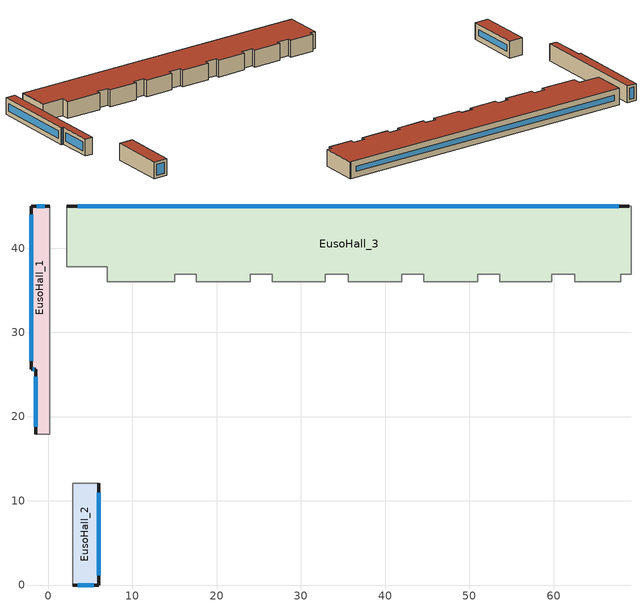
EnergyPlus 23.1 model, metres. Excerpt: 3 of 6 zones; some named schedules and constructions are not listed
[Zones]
EusoHall_3
 floor outside (90.1-2019 Nonresidential CZ 0 Exterior Floor (Mass)): 2.2,45 69.2,45 69.2,36.9 68,36.9 68,36 62.5,36 62.5,36.9 59.8,36.9 59.8,36 53.6,36 53.6,36.9 51,36.9 51,36 44.6,36 44.6,36.9 42,36.9 42,36 35.6,36 35.6,36.9 32.9,36.9 32.9,36 26.6,36 26.6,36.9 24,36.9 24,36 17.6,36 17.6,36.9 15,36.9 15,36 7,36 7,37.8 2.2,37.8 z24.3
 wall outside (90.1-2019 Nonresidential CZ 0 Exterior Wall (Mass)): 69,45 2.2,45 z24.3:28
 wall to EusoHall_0 (Interior Partition (Mass)_FLIPPED): 2.2,45 2.2,44.8 2.2,37.8 7,37.8 7,36 15,36 15,36.9 17.6,36.9 17.6,36 24,36 24,36.9 26.6,36.9 26.6,36 32.9,36 32.9,36.9 35.6,36.9 35.6,36 42,36 42,36.9 44.6,36.9 44.6,36 51,36 51,36.9 53.6,36.9 53.6,36 59.8,36 59.8,36.9 62.5,36.9 62.5,36 68,36 68,36.9 69.2,36.9 69.2,45 69,45 z24.3:28
 window (90.1-2019 Nonresidential CZ 0 Glazing (Operable)): 67.73,45 3.47,45 z25.57:26.73
 roof outside (90.1-2019 Nonresidential CZ 0 Exterior Roof (Mass)): 2.2,37.8 7,37.8 7,36 15,36 15,36.9 17.6,36.9 17.6,36 24,36 24,36.9 26.6,36.9 26.6,36 32.9,36 32.9,36.9 35.6,36.9 35.6,36 42,36 42,36.9 44.6,36.9 44.6,36 51,36 51,36.9 53.6,36.9 53.6,36 59.8,36 59.8,36.9 62.5,36.9 62.5,36 68,36 68,36.9 69.2,36.9 69.2,45 2.2,45 z28
EusoHall_2
 floor outside (90.1-2019 Nonresidential CZ 0 Exterior Floor (Mass)): 6,12.1 6,0 2.9,0 2.9,12.1 z24.3
 wall outside (90.1-2019 Nonresidential CZ 0 Exterior Wall (Mass)): 2.9,0 6,0 6,12.1 z24.3:28
 wall to EusoHall_0 (Interior Partition (Mass)_FLIPPED): 6,12.1 2.9,12.1 2.9,0 z24.3:28
 window (90.1-2019 Nonresidential CZ 0 Glazing (Operable)): 3.52,0 5.38,0 z24.92:27.38; 6,1.16 6,10.94 z25.46:26.84
 roof outside (90.1-2019 Nonresidential CZ 0 Exterior Roof (Mass)): 6,12.1 2.9,12.1 2.9,0 6,0 z28
EusoHall_1
 floor outside (90.1-2019 Nonresidential CZ 0 Exterior Floor (Mass)): 0.2,45 0.2,17.9 -1.5,17.9 -1.5,25.6 -2,25.6 -2,45 z24.3
 wall outside (90.1-2019 Nonresidential CZ 0 Exterior Wall (Mass)): 0.2,45 -2,45 -2,25.6 -1.5,25.6 -1.5,17.9 z24.3:28
 wall to EusoHall_0 (Interior Partition (Mass)_FLIPPED): -1.5,17.9 0.2,17.9 0.2,45 z24.3:28
 window (90.1-2019 Nonresidential CZ 0 Glazing (Operable)): -0.41,45 -1.39,45 z24.91:27.39; -2,43.98 -2,26.62 z25.32:26.98; -1.86,25.6 -1.64,25.6 z24.44:27.86; -1.5,24.71 -1.5,18.79 z25.19:27.11
 roof outside (90.1-2019 Nonresidential CZ 0 Exterior Roof (Mass)): 0.2,45 -2,45 -2,25.6 -1.5,25.6 -1.5,17.9 0.2,17.9 z28
[Schedule:Year]
NatVentAvail_EusoHall_2: Fraction, NatVentAvail_EusoHall_2_0, 1, 1, 1, 7, NatVentAvail_EusoHall_2_1, 1, 8, 1, 14, NatVentAvail_EusoHall_2_2, 1, 15, 1, 21, NatVentAvail_EusoHall_2_3, 1, 22, 1, 28, NatVentAvail_EusoHall_2_4, 1, 29, 2, 4, NatVentAvail_EusoHall_2_5, 2, 5, 2, 11, NatVentAvail_EusoHall_2_6, 2, 12, 2, 18, NatVentAvail_EusoHall_2_7, 2, 19, 2, 25, NatVentAvail_EusoHall_2_8, 2, 26, 3, 4, NatVentAvail_EusoHall_2_9, 3, 5, 3, 11, NatVentAvail_EusoHall_2_10, 3, 12, 3, 18, NatVentAvail_EusoHall_2_11, 3, 19, 3, 25, NatVentAvail_EusoHall_2_12, 3, 26, 4, 1, NatVentAvail_EusoHall_2_13, 4, 2, 4, 8, NatVentAvail_EusoHall_2_14, 4, 9, 4, 15, NatVentAvail_EusoHall_2_15, 4, 16, 4, 22, NatVentAvail_EusoHall_2_16, 4, 23, 4, 29, NatVentAvail_EusoHall_2_17, 4, 30, 5, 6, NatVentAvail_EusoHall_2_18, 5, 7, 5, 13, NatVentAvail_EusoHall_2_19, 5, 14, 5, 20, NatVentAvail_EusoHall_2_20, 5, 21, 5, 27, NatVentAvail_EusoHall_2_21, 5, 28, 6, 3, NatVentAvail_EusoHall_2_22, 6, 4, 6, 10, NatVentAvail_EusoHall_2_23, 6, 11, 6, 17, NatVentAvail_EusoHall_2_24, 6, 18, 6, 24, NatVentAvail_EusoHall_2_25, 6, 25, 7, 1, NatVentAvail_EusoHall_2_26, 7, 2, 7, 8, NatVentAvail_EusoHall_2_27, 7, 9, 7, 15, NatVentAvail_EusoHall_2_28, 7, 16, 7, 22, NatVentAvail_EusoHall_2_29, 7, 23, 7, 29, NatVentAvail_EusoHall_2_30, 7, 30, 8, 5, NatVentAvail_EusoHall_2_31, 8, 6, 8, 12, NatVentAvail_EusoHall_2_32, 8, 13, 8, 19, NatVentAvail_EusoHall_2_33, 8, 20, 8, 26, NatVentAvail_EusoHall_2_34, 8, 27, 9, 2, NatVentAvail_EusoHall_2_35, 9, 3, 9, 9, NatVentAvail_EusoHall_2_36, 9, 10, 9, 16, NatVentAvail_EusoHall_2_37, 9, 17, 9, 23, NatVentAvail_EusoHall_2_38, 9, 24, 9, 30, NatVentAvail_EusoHall_2_39, 10, 1, 10, 7, NatVentAvail_EusoHall_2_40, 10, 8, 10, 14, NatVentAvail_EusoHall_2_41, 10, 15, 10, 21, NatVentAvail_EusoHall_2_42, 10, 22, 10, 28, NatVentAvail_EusoHall_2_43, 10, 29, 11, 4, NatVentAvail_EusoHall_2_44, 11, 5, 11, 11, NatVentAvail_EusoHall_2_45, 11, 12, 11, 18, NatVentAvail_EusoHall_2_46, 11, 19, 11, 25, NatVentAvail_EusoHall_2_47, 11, 26, 12, 2, NatVentAvail_EusoHall_2_48, 12, 3, 12, 9, NatVentAvail_EusoHall_2_49, 12, 10, 12, 16, NatVentAvail_EusoHall_2_50, 12, 17, 12, 23, NatVentAvail_EusoHall_2_51, 12, 24, 12, 30, NatVentAvail_EusoHall_2_52, 12, 31, 12, 31
NatVentAvail_EusoHall_1: Fraction, NatVentAvail_EusoHall_1_0, 1, 1, 1, 7, NatVentAvail_EusoHall_1_1, 1, 8, 1, 14, NatVentAvail_EusoHall_1_2, 1, 15, 1, 21, NatVentAvail_EusoHall_1_3, 1, 22, 1, 28, NatVentAvail_EusoHall_1_4, 1, 29, 2, 4, NatVentAvail_EusoHall_1_5, 2, 5, 2, 11, NatVentAvail_EusoHall_1_6, 2, 12, 2, 18, NatVentAvail_EusoHall_1_7, 2, 19, 2, 25, NatVentAvail_EusoHall_1_8, 2, 26, 3, 4, NatVentAvail_EusoHall_1_9, 3, 5, 3, 11, NatVentAvail_EusoHall_1_10, 3, 12, 3, 18, NatVentAvail_EusoHall_1_11, 3, 19, 3, 25, NatVentAvail_EusoHall_1_12, 3, 26, 4, 1, NatVentAvail_EusoHall_1_13, 4, 2, 4, 8, NatVentAvail_EusoHall_1_14, 4, 9, 4, 15, NatVentAvail_EusoHall_1_15, 4, 16, 4, 22, NatVentAvail_EusoHall_1_16, 4, 23, 4, 29, NatVentAvail_EusoHall_1_17, 4, 30, 5, 6, NatVentAvail_EusoHall_1_18, 5, 7, 5, 13, NatVentAvail_EusoHall_1_19, 5, 14, 5, 20, NatVentAvail_EusoHall_1_20, 5, 21, 5, 27, NatVentAvail_EusoHall_1_21, 5, 28, 6, 3, NatVentAvail_EusoHall_1_22, 6, 4, 6, 10, NatVentAvail_EusoHall_1_23, 6, 11, 6, 17, NatVentAvail_EusoHall_1_24, 6, 18, 6, 24, NatVentAvail_EusoHall_1_25, 6, 25, 7, 1, NatVentAvail_EusoHall_1_26, 7, 2, 7, 8, NatVentAvail_EusoHall_1_27, 7, 9, 7, 15, NatVentAvail_EusoHall_1_28, 7, 16, 7, 22, NatVentAvail_EusoHall_1_29, 7, 23, 7, 29, NatVentAvail_EusoHall_1_30, 7, 30, 8, 5, NatVentAvail_EusoHall_1_31, 8, 6, 8, 12, NatVentAvail_EusoHall_1_32, 8, 13, 8, 19, NatVentAvail_EusoHall_1_33, 8, 20, 8, 26, NatVentAvail_EusoHall_1_34, 8, 27, 9, 2, NatVentAvail_EusoHall_1_35, 9, 3, 9, 9, NatVentAvail_EusoHall_1_36, 9, 10, 9, 16, NatVentAvail_EusoHall_1_37, 9, 17, 9, 23, NatVentAvail_EusoHall_1_38, 9, 24, 9, 30, NatVentAvail_EusoHall_1_39, 10, 1, 10, 7, NatVentAvail_EusoHall_1_40, 10, 8, 10, 14, NatVentAvail_EusoHall_1_41, 10, 15, 10, 21, NatVentAvail_EusoHall_1_42, 10, 22, 10, 28, NatVentAvail_EusoHall_1_43, 10, 29, 11, 4, NatVentAvail_EusoHall_1_44, 11, 5, 11, 11, NatVentAvail_EusoHall_1_45, 11, 12, 11, 18, NatVentAvail_EusoHall_1_46, 11, 19, 11, 25, NatVentAvail_EusoHall_1_47, 11, 26, 12, 2, NatVentAvail_EusoHall_1_48, 12, 3, 12, 9, NatVentAvail_EusoHall_1_49, 12, 10, 12, 16, NatVentAvail_EusoHall_1_50, 12, 17, 12, 23, NatVentAvail_EusoHall_1_51, 12, 24, 12, 30, NatVentAvail_EusoHall_1_52, 12, 31, 12, 31
CoolAvail_EusoHall_0: Fraction, CoolAvail_EusoHall_0_0, 1, 1, 1, 7, CoolAvail_EusoHall_0_1, 1, 8, 1, 14, CoolAvail_EusoHall_0_2, 1, 15, 1, 21, CoolAvail_EusoHall_0_3, 1, 22, 1, 28, CoolAvail_EusoHall_0_4, 1, 29, 2, 4, CoolAvail_EusoHall_0_5, 2, 5, 2, 11, CoolAvail_EusoHall_0_6, 2, 12, 2, 18, CoolAvail_EusoHall_0_7, 2, 19, 2, 25, CoolAvail_EusoHall_0_8, 2, 26, 3, 4, CoolAvail_EusoHall_0_9, 3, 5, 3, 11, CoolAvail_EusoHall_0_10, 3, 12, 3, 18, CoolAvail_EusoHall_0_11, 3, 19, 3, 25, CoolAvail_EusoHall_0_12, 3, 26, 4, 1, CoolAvail_EusoHall_0_13, 4, 2, 4, 8, CoolAvail_EusoHall_0_14, 4, 9, 4, 15, CoolAvail_EusoHall_0_15, 4, 16, 4, 22, CoolAvail_EusoHall_0_16, 4, 23, 4, 29, CoolAvail_EusoHall_0_17, 4, 30, 5, 6, CoolAvail_EusoHall_0_18, 5, 7, 5, 13, CoolAvail_EusoHall_0_19, 5, 14, 5, 20, CoolAvail_EusoHall_0_20, 5, 21, 5, 27, CoolAvail_EusoHall_0_21, 5, 28, 6, 3, CoolAvail_EusoHall_0_22, 6, 4, 6, 10, CoolAvail_EusoHall_0_23, 6, 11, 6, 17, CoolAvail_EusoHall_0_24, 6, 18, 6, 24, CoolAvail_EusoHall_0_25, 6, 25, 7, 1, CoolAvail_EusoHall_0_26, 7, 2, 7, 8, CoolAvail_EusoHall_0_27, 7, 9, 7, 15, CoolAvail_EusoHall_0_28, 7, 16, 7, 22, CoolAvail_EusoHall_0_29, 7, 23, 7, 29, CoolAvail_EusoHall_0_30, 7, 30, 8, 5, CoolAvail_EusoHall_0_31, 8, 6, 8, 12, CoolAvail_EusoHall_0_32, 8, 13, 8, 19, CoolAvail_EusoHall_0_33, 8, 20, 8, 26, CoolAvail_EusoHall_0_34, 8, 27, 9, 2, CoolAvail_EusoHall_0_35, 9, 3, 9, 9, CoolAvail_EusoHall_0_36, 9, 10, 9, 16, CoolAvail_EusoHall_0_37, 9, 17, 9, 23, CoolAvail_EusoHall_0_38, 9, 24, 9, 30, CoolAvail_EusoHall_0_39, 10, 1, 10, 7, CoolAvail_EusoHall_0_40, 10, 8, 10, 14, CoolAvail_EusoHall_0_41, 10, 15, 10, 21, CoolAvail_EusoHall_0_42, 10, 22, 10, 28, CoolAvail_EusoHall_0_43, 10, 29, 11, 4, CoolAvail_EusoHall_0_44, 11, 5, 11, 11, CoolAvail_EusoHall_0_45, 11, 12, 11, 18, CoolAvail_EusoHall_0_46, 11, 19, 11, 25, CoolAvail_EusoHall_0_47, 11, 26, 12, 2, CoolAvail_EusoHall_0_48, 12, 3, 12, 9, CoolAvail_EusoHall_0_49, 12, 10, 12, 16, CoolAvail_EusoHall_0_50, 12, 17, 12, 23, CoolAvail_EusoHall_0_51, 12, 24, 12, 30, CoolAvail_EusoHall_0_52, 12, 31, 12, 31
NatVentAvail_EusoHall_0: Fraction, NatVentAvail_EusoHall_0_0, 1, 1, 1, 7, NatVentAvail_EusoHall_0_1, 1, 8, 1, 14, NatVentAvail_EusoHall_0_2, 1, 15, 1, 21, NatVentAvail_EusoHall_0_3, 1, 22, 1, 28, NatVentAvail_EusoHall_0_4, 1, 29, 2, 4, NatVentAvail_EusoHall_0_5, 2, 5, 2, 11, NatVentAvail_EusoHall_0_6, 2, 12, 2, 18, NatVentAvail_EusoHall_0_7, 2, 19, 2, 25, NatVentAvail_EusoHall_0_8, 2, 26, 3, 4, NatVentAvail_EusoHall_0_9, 3, 5, 3, 11, NatVentAvail_EusoHall_0_10, 3, 12, 3, 18, NatVentAvail_EusoHall_0_11, 3, 19, 3, 25, NatVentAvail_EusoHall_0_12, 3, 26, 4, 1, NatVentAvail_EusoHall_0_13, 4, 2, 4, 8, NatVentAvail_EusoHall_0_14, 4, 9, 4, 15, NatVentAvail_EusoHall_0_15, 4, 16, 4, 22, NatVentAvail_EusoHall_0_16, 4, 23, 4, 29, NatVentAvail_EusoHall_0_17, 4, 30, 5, 6, NatVentAvail_EusoHall_0_18, 5, 7, 5, 13, NatVentAvail_EusoHall_0_19, 5, 14, 5, 20, NatVentAvail_EusoHall_0_20, 5, 21, 5, 27, NatVentAvail_EusoHall_0_21, 5, 28, 6, 3, NatVentAvail_EusoHall_0_22, 6, 4, 6, 10, NatVentAvail_EusoHall_0_23, 6, 11, 6, 17, NatVentAvail_EusoHall_0_24, 6, 18, 6, 24, NatVentAvail_EusoHall_0_25, 6, 25, 7, 1, NatVentAvail_EusoHall_0_26, 7, 2, 7, 8, NatVentAvail_EusoHall_0_27, 7, 9, 7, 15, NatVentAvail_EusoHall_0_28, 7, 16, 7, 22, NatVentAvail_EusoHall_0_29, 7, 23, 7, 29, NatVentAvail_EusoHall_0_30, 7, 30, 8, 5, NatVentAvail_EusoHall_0_31, 8, 6, 8, 12, NatVentAvail_EusoHall_0_32, 8, 13, 8, 19, NatVentAvail_EusoHall_0_33, 8, 20, 8, 26, NatVentAvail_EusoHall_0_34, 8, 27, 9, 2, NatVentAvail_EusoHall_0_35, 9, 3, 9, 9, NatVentAvail_EusoHall_0_36, 9, 10, 9, 16, NatVentAvail_EusoHall_0_37, 9, 17, 9, 23, NatVentAvail_EusoHall_0_38, 9, 24, 9, 30, NatVentAvail_EusoHall_0_39, 10, 1, 10, 7, NatVentAvail_EusoHall_0_40, 10, 8, 10, 14, NatVentAvail_EusoHall_0_41, 10, 15, 10, 21, NatVentAvail_EusoHall_0_42, 10, 22, 10, 28, NatVentAvail_EusoHall_0_43, 10, 29, 11, 4, NatVentAvail_EusoHall_0_44, 11, 5, 11, 11, NatVentAvail_EusoHall_0_45, 11, 12, 11, 18, NatVentAvail_EusoHall_0_46, 11, 19, 11, 25, NatVentAvail_EusoHall_0_47, 11, 26, 12, 2, NatVentAvail_EusoHall_0_48, 12, 3, 12, 9, NatVentAvail_EusoHall_0_49, 12, 10, 12, 16, NatVentAvail_EusoHall_0_50, 12, 17, 12, 23, NatVentAvail_EusoHall_0_51, 12, 24, 12, 30, NatVentAvail_EusoHall_0_52, 12, 31, 12, 31
[Schedule:Week:Daily]
ApartmentMidRise OCC_APT_SCH_0; ApartmentMidRise OCC_APT_SCH_1; ApartmentMidRise OCC_APT_SCH_2; ApartmentMidRise OCC_APT_SCH_3; ApartmentMidRise OCC_APT_SCH_4; ApartmentMidRise OCC_APT_SCH_5; ApartmentMidRise OCC_APT_SCH_6; ApartmentMidRise OCC_APT_SCH_7; ApartmentMidRise OCC_APT_SCH_8; ApartmentMidRise OCC_APT_SCH_9; ApartmentMidRise OCC_APT_SCH_10; ApartmentMidRise OCC_APT_SCH_11; ApartmentMidRise OCC_APT_SCH_12; ApartmentMidRise OCC_APT_SCH_13; ApartmentMidRise OCC_APT_SCH_14; ApartmentMidRise OCC_APT_SCH_15; ApartmentMidRise OCC_APT_SCH_16; ApartmentMidRise OCC_APT_SCH_17; ApartmentMidRise OCC_APT_SCH_18; ApartmentMidRise OCC_APT_SCH_19; ApartmentMidRise OCC_APT_SCH_20; ApartmentMidRise OCC_APT_SCH_21; ApartmentMidRise OCC_APT_SCH_22; ApartmentMidRise OCC_APT_SCH_23; ApartmentMidRise OCC_APT_SCH_24; ApartmentMidRise OCC_APT_SCH_25; ApartmentMidRise OCC_APT_SCH_26; ApartmentMidRise OCC_APT_SCH_27; ApartmentMidRise OCC_APT_SCH_28; ApartmentMidRise OCC_APT_SCH_29; ApartmentMidRise OCC_APT_SCH_30; ApartmentMidRise OCC_APT_SCH_31; ApartmentMidRise OCC_APT_SCH_32; ApartmentMidRise OCC_APT_SCH_33; ApartmentMidRise OCC_APT_SCH_34; ApartmentMidRise OCC_APT_SCH_35; ApartmentMidRise OCC_APT_SCH_36; ApartmentMidRise OCC_APT_SCH_37; ApartmentMidRise OCC_APT_SCH_38; ApartmentMidRise OCC_APT_SCH_39; ApartmentMidRise OCC_APT_SCH_40; ApartmentMidRise OCC_APT_SCH_41; ApartmentMidRise OCC_APT_SCH_42; ApartmentMidRise OCC_APT_SCH_43; ApartmentMidRise OCC_APT_SCH_44; ApartmentMidRise OCC_APT_SCH_45; ApartmentMidRise OCC_APT_SCH_46; ApartmentMidRise OCC_APT_SCH_47; ApartmentMidRise OCC_APT_SCH_48; ApartmentMidRise OCC_APT_SCH_49; ApartmentMidRise OCC_APT_SCH_50; ApartmentMidRise OCC_APT_SCH_51; ApartmentMidRise OCC_APT_SCH_52: fe21ae2a-573a-4dea-8d4e-e40d009b6d21, fe21ae2a-573a-4dea-8d4e-e40d009b6d21, fe21ae2a-573a-4dea-8d4e-e40d009b6d21, fe21ae2a-573a-4dea-8d4e-e40d009b6d21, fe21ae2a-573a-4dea-8d4e-e40d009b6d21, fe21ae2a-573a-4dea-8d4e-e40d009b6d21, fe21ae2a-573a-4dea-8d4e-e40d009b6d21, fe21ae2a-573a-4dea-8d4e-e40d009b6d21, fe21ae2a-573a-4dea-8d4e-e40d009b6d21, fe21ae2a-573a-4dea-8d4e-e40d009b6d21, fe21ae2a-573a-4dea-8d4e-e40d009b6d21, fe21ae2a-573a-4dea-8d4e-e40d009b6d21
ApartmentMidRise LTG_APT_SCH_0; ApartmentMidRise LTG_APT_SCH_1; ApartmentMidRise LTG_APT_SCH_2; ApartmentMidRise LTG_APT_SCH_3; ApartmentMidRise LTG_APT_SCH_4; ApartmentMidRise LTG_APT_SCH_5; ApartmentMidRise LTG_APT_SCH_6; ApartmentMidRise LTG_APT_SCH_7; ApartmentMidRise LTG_APT_SCH_8; ApartmentMidRise LTG_APT_SCH_9; ApartmentMidRise LTG_APT_SCH_10; ApartmentMidRise LTG_APT_SCH_11; ApartmentMidRise LTG_APT_SCH_12; ApartmentMidRise LTG_APT_SCH_13; ApartmentMidRise LTG_APT_SCH_14; ApartmentMidRise LTG_APT_SCH_15; ApartmentMidRise LTG_APT_SCH_16; ApartmentMidRise LTG_APT_SCH_17; ApartmentMidRise LTG_APT_SCH_18; ApartmentMidRise LTG_APT_SCH_19; ApartmentMidRise LTG_APT_SCH_20; ApartmentMidRise LTG_APT_SCH_21; ApartmentMidRise LTG_APT_SCH_22; ApartmentMidRise LTG_APT_SCH_23; ApartmentMidRise LTG_APT_SCH_24; ApartmentMidRise LTG_APT_SCH_25; ApartmentMidRise LTG_APT_SCH_26; ApartmentMidRise LTG_APT_SCH_27; ApartmentMidRise LTG_APT_SCH_28; ApartmentMidRise LTG_APT_SCH_29; ApartmentMidRise LTG_APT_SCH_30; ApartmentMidRise LTG_APT_SCH_31; ApartmentMidRise LTG_APT_SCH_32; ApartmentMidRise LTG_APT_SCH_33; ApartmentMidRise LTG_APT_SCH_34; ApartmentMidRise LTG_APT_SCH_35; ApartmentMidRise LTG_APT_SCH_36; ApartmentMidRise LTG_APT_SCH_37; ApartmentMidRise LTG_APT_SCH_38; ApartmentMidRise LTG_APT_SCH_39; ApartmentMidRise LTG_APT_SCH_40; ApartmentMidRise LTG_APT_SCH_41; ApartmentMidRise LTG_APT_SCH_42; ApartmentMidRise LTG_APT_SCH_43; ApartmentMidRise LTG_APT_SCH_44; ApartmentMidRise LTG_APT_SCH_45; ApartmentMidRise LTG_APT_SCH_46; ApartmentMidRise LTG_APT_SCH_47; ApartmentMidRise LTG_APT_SCH_48; ApartmentMidRise LTG_APT_SCH_49; ApartmentMidRise LTG_APT_SCH_50; ApartmentMidRise LTG_APT_SCH_51; ApartmentMidRise LTG_APT_SCH_52: 19f61bd9-0ec3-48e3-83f9-aeca46be8bf7, 19f61bd9-0ec3-48e3-83f9-aeca46be8bf7, 19f61bd9-0ec3-48e3-83f9-aeca46be8bf7, 19f61bd9-0ec3-48e3-83f9-aeca46be8bf7, 19f61bd9-0ec3-48e3-83f9-aeca46be8bf7, 19f61bd9-0ec3-48e3-83f9-aeca46be8bf7, 19f61bd9-0ec3-48e3-83f9-aeca46be8bf7, 19f61bd9-0ec3-48e3-83f9-aeca46be8bf7, 19f61bd9-0ec3-48e3-83f9-aeca46be8bf7, 19f61bd9-0ec3-48e3-83f9-aeca46be8bf7, 19f61bd9-0ec3-48e3-83f9-aeca46be8bf7, 19f61bd9-0ec3-48e3-83f9-aeca46be8bf7
ApartmentMidRise EQP_APT_SCH_0; ApartmentMidRise EQP_APT_SCH_1; ApartmentMidRise EQP_APT_SCH_2; ApartmentMidRise EQP_APT_SCH_3; ApartmentMidRise EQP_APT_SCH_4; ApartmentMidRise EQP_APT_SCH_5; ApartmentMidRise EQP_APT_SCH_6; ApartmentMidRise EQP_APT_SCH_7; ApartmentMidRise EQP_APT_SCH_8; ApartmentMidRise EQP_APT_SCH_9; ApartmentMidRise EQP_APT_SCH_10; ApartmentMidRise EQP_APT_SCH_11; ApartmentMidRise EQP_APT_SCH_12; ApartmentMidRise EQP_APT_SCH_13; ApartmentMidRise EQP_APT_SCH_14; ApartmentMidRise EQP_APT_SCH_15; ApartmentMidRise EQP_APT_SCH_16; ApartmentMidRise EQP_APT_SCH_17; ApartmentMidRise EQP_APT_SCH_18; ApartmentMidRise EQP_APT_SCH_19; ApartmentMidRise EQP_APT_SCH_20; ApartmentMidRise EQP_APT_SCH_21; ApartmentMidRise EQP_APT_SCH_22; ApartmentMidRise EQP_APT_SCH_23; ApartmentMidRise EQP_APT_SCH_24; ApartmentMidRise EQP_APT_SCH_25; ApartmentMidRise EQP_APT_SCH_26; ApartmentMidRise EQP_APT_SCH_27; ApartmentMidRise EQP_APT_SCH_28; ApartmentMidRise EQP_APT_SCH_29; ApartmentMidRise EQP_APT_SCH_30; ApartmentMidRise EQP_APT_SCH_31; ApartmentMidRise EQP_APT_SCH_32; ApartmentMidRise EQP_APT_SCH_33; ApartmentMidRise EQP_APT_SCH_34; ApartmentMidRise EQP_APT_SCH_35; ApartmentMidRise EQP_APT_SCH_36; ApartmentMidRise EQP_APT_SCH_37; ApartmentMidRise EQP_APT_SCH_38; ApartmentMidRise EQP_APT_SCH_39; ApartmentMidRise EQP_APT_SCH_40; ApartmentMidRise EQP_APT_SCH_41; ApartmentMidRise EQP_APT_SCH_42; ApartmentMidRise EQP_APT_SCH_43; ApartmentMidRise EQP_APT_SCH_44; ApartmentMidRise EQP_APT_SCH_45; ApartmentMidRise EQP_APT_SCH_46; ApartmentMidRise EQP_APT_SCH_47; ApartmentMidRise EQP_APT_SCH_48; ApartmentMidRise EQP_APT_SCH_49; ApartmentMidRise EQP_APT_SCH_50; ApartmentMidRise EQP_APT_SCH_51; ApartmentMidRise EQP_APT_SCH_52: a5c0b2b1-e3e4-40e0-8530-c138ddb1abe4, a5c0b2b1-e3e4-40e0-8530-c138ddb1abe4, a5c0b2b1-e3e4-40e0-8530-c138ddb1abe4, a5c0b2b1-e3e4-40e0-8530-c138ddb1abe4, a5c0b2b1-e3e4-40e0-8530-c138ddb1abe4, a5c0b2b1-e3e4-40e0-8530-c138ddb1abe4, a5c0b2b1-e3e4-40e0-8530-c138ddb1abe4, a5c0b2b1-e3e4-40e0-8530-c138ddb1abe4, a5c0b2b1-e3e4-40e0-8530-c138ddb1abe4, a5c0b2b1-e3e4-40e0-8530-c138ddb1abe4, a5c0b2b1-e3e4-40e0-8530-c138ddb1abe4, a5c0b2b1-e3e4-40e0-8530-c138ddb1abe4
ApartmentMidRise HTGSETP_APT_SCH_0; ApartmentMidRise HTGSETP_APT_SCH_1; ApartmentMidRise HTGSETP_APT_SCH_2; ApartmentMidRise HTGSETP_APT_SCH_3; ApartmentMidRise HTGSETP_APT_SCH_4; ApartmentMidRise HTGSETP_APT_SCH_5; ApartmentMidRise HTGSETP_APT_SCH_6; ApartmentMidRise HTGSETP_APT_SCH_7; ApartmentMidRise HTGSETP_APT_SCH_8; ApartmentMidRise HTGSETP_APT_SCH_9; ApartmentMidRise HTGSETP_APT_SCH_10; ApartmentMidRise HTGSETP_APT_SCH_11; ApartmentMidRise HTGSETP_APT_SCH_12; ApartmentMidRise HTGSETP_APT_SCH_13; ApartmentMidRise HTGSETP_APT_SCH_14; ApartmentMidRise HTGSETP_APT_SCH_15; ApartmentMidRise HTGSETP_APT_SCH_16; ApartmentMidRise HTGSETP_APT_SCH_17; ApartmentMidRise HTGSETP_APT_SCH_18; ApartmentMidRise HTGSETP_APT_SCH_19; ApartmentMidRise HTGSETP_APT_SCH_20; ApartmentMidRise HTGSETP_APT_SCH_21; ApartmentMidRise HTGSETP_APT_SCH_22; ApartmentMidRise HTGSETP_APT_SCH_23; ApartmentMidRise HTGSETP_APT_SCH_24; ApartmentMidRise HTGSETP_APT_SCH_25; ApartmentMidRise HTGSETP_APT_SCH_26; ApartmentMidRise HTGSETP_APT_SCH_27; ApartmentMidRise HTGSETP_APT_SCH_28; ApartmentMidRise HTGSETP_APT_SCH_29; ApartmentMidRise HTGSETP_APT_SCH_30; ApartmentMidRise HTGSETP_APT_SCH_31; ApartmentMidRise HTGSETP_APT_SCH_32; ApartmentMidRise HTGSETP_APT_SCH_33; ApartmentMidRise HTGSETP_APT_SCH_34; ApartmentMidRise HTGSETP_APT_SCH_35; ApartmentMidRise HTGSETP_APT_SCH_36; ApartmentMidRise HTGSETP_APT_SCH_37; ApartmentMidRise HTGSETP_APT_SCH_38; ApartmentMidRise HTGSETP_APT_SCH_39; ApartmentMidRise HTGSETP_APT_SCH_40; ApartmentMidRise HTGSETP_APT_SCH_41; ApartmentMidRise HTGSETP_APT_SCH_42; ApartmentMidRise HTGSETP_APT_SCH_43; ApartmentMidRise HTGSETP_APT_SCH_44; ApartmentMidRise HTGSETP_APT_SCH_45; ApartmentMidRise HTGSETP_APT_SCH_46; ApartmentMidRise HTGSETP_APT_SCH_47; ApartmentMidRise HTGSETP_APT_SCH_48; ApartmentMidRise HTGSETP_APT_SCH_49; ApartmentMidRise HTGSETP_APT_SCH_50; ApartmentMidRise HTGSETP_APT_SCH_51; ApartmentMidRise HTGSETP_APT_SCH_52: f180b141-7c6c-4707-9081-3a1d233b0f98, f180b141-7c6c-4707-9081-3a1d233b0f98, f180b141-7c6c-4707-9081-3a1d233b0f98, f180b141-7c6c-4707-9081-3a1d233b0f98, f180b141-7c6c-4707-9081-3a1d233b0f98, f180b141-7c6c-4707-9081-3a1d233b0f98, f180b141-7c6c-4707-9081-3a1d233b0f98, f180b141-7c6c-4707-9081-3a1d233b0f98, f180b141-7c6c-4707-9081-3a1d233b0f98, f180b141-7c6c-4707-9081-3a1d233b0f98, f180b141-7c6c-4707-9081-3a1d233b0f98, f180b141-7c6c-4707-9081-3a1d233b0f98
ApartmentMidRise CLGSETP_APT_SCH_0; ApartmentMidRise CLGSETP_APT_SCH_1; ApartmentMidRise CLGSETP_APT_SCH_2; ApartmentMidRise CLGSETP_APT_SCH_3; ApartmentMidRise CLGSETP_APT_SCH_4; ApartmentMidRise CLGSETP_APT_SCH_5; ApartmentMidRise CLGSETP_APT_SCH_6; ApartmentMidRise CLGSETP_APT_SCH_7; ApartmentMidRise CLGSETP_APT_SCH_8; ApartmentMidRise CLGSETP_APT_SCH_9; ApartmentMidRise CLGSETP_APT_SCH_10; ApartmentMidRise CLGSETP_APT_SCH_11; ApartmentMidRise CLGSETP_APT_SCH_12; ApartmentMidRise CLGSETP_APT_SCH_13; ApartmentMidRise CLGSETP_APT_SCH_14; ApartmentMidRise CLGSETP_APT_SCH_15; ApartmentMidRise CLGSETP_APT_SCH_16; ApartmentMidRise CLGSETP_APT_SCH_17; ApartmentMidRise CLGSETP_APT_SCH_18; ApartmentMidRise CLGSETP_APT_SCH_19; ApartmentMidRise CLGSETP_APT_SCH_20; ApartmentMidRise CLGSETP_APT_SCH_21; ApartmentMidRise CLGSETP_APT_SCH_22; ApartmentMidRise CLGSETP_APT_SCH_23; ApartmentMidRise CLGSETP_APT_SCH_24; ApartmentMidRise CLGSETP_APT_SCH_25; ApartmentMidRise CLGSETP_APT_SCH_26; ApartmentMidRise CLGSETP_APT_SCH_27; ApartmentMidRise CLGSETP_APT_SCH_28; ApartmentMidRise CLGSETP_APT_SCH_29; ApartmentMidRise CLGSETP_APT_SCH_30; ApartmentMidRise CLGSETP_APT_SCH_31; ApartmentMidRise CLGSETP_APT_SCH_32; ApartmentMidRise CLGSETP_APT_SCH_33; ApartmentMidRise CLGSETP_APT_SCH_34; ApartmentMidRise CLGSETP_APT_SCH_35; ApartmentMidRise CLGSETP_APT_SCH_36; ApartmentMidRise CLGSETP_APT_SCH_37; ApartmentMidRise CLGSETP_APT_SCH_38; ApartmentMidRise CLGSETP_APT_SCH_39; ApartmentMidRise CLGSETP_APT_SCH_40; ApartmentMidRise CLGSETP_APT_SCH_41; ApartmentMidRise CLGSETP_APT_SCH_42; ApartmentMidRise CLGSETP_APT_SCH_43; ApartmentMidRise CLGSETP_APT_SCH_44; ApartmentMidRise CLGSETP_APT_SCH_45; ApartmentMidRise CLGSETP_APT_SCH_46; ApartmentMidRise CLGSETP_APT_SCH_47; ApartmentMidRise CLGSETP_APT_SCH_48; ApartmentMidRise CLGSETP_APT_SCH_49; ApartmentMidRise CLGSETP_APT_SCH_50; ApartmentMidRise CLGSETP_APT_SCH_51; ApartmentMidRise CLGSETP_APT_SCH_52: 4d6bd97a-794a-4f3c-a043-4d343950643d, 4d6bd97a-794a-4f3c-a043-4d343950643d, 4d6bd97a-794a-4f3c-a043-4d343950643d, 4d6bd97a-794a-4f3c-a043-4d343950643d, 4d6bd97a-794a-4f3c-a043-4d343950643d, 4d6bd97a-794a-4f3c-a043-4d343950643d, 4d6bd97a-794a-4f3c-a043-4d343950643d, 4d6bd97a-794a-4f3c-a043-4d343950643d, 4d6bd97a-794a-4f3c-a043-4d343950643d, 4d6bd97a-794a-4f3c-a043-4d343950643d, 4d6bd97a-794a-4f3c-a043-4d343950643d, 4d6bd97a-794a-4f3c-a043-4d343950643d
CoolAvail_EusoHall_5_0: d7e5b99c-9d10-4d33-83fc-dfeceab2b9dc, b597310c-283d-414e-b1ba-955f8512ccf6, da290a03-564e-421a-a2da-e90a6297ec27, 6085064d-a5c8-4e2a-9ad4-9c05661dbb8e, 693212bf-7ecb-452f-a9f7-f6a538c7ec69, b114c2df-a09e-4c0f-8b00-ea96381febad, 2f37f451-55fe-4566-a07a-108e6b8668bf, d7e5b99c-9d10-4d33-83fc-dfeceab2b9dc, d7e5b99c-9d10-4d33-83fc-dfeceab2b9dc, d7e5b99c-9d10-4d33-83fc-dfeceab2b9dc, d7e5b99c-9d10-4d33-83fc-dfeceab2b9dc, d7e5b99c-9d10-4d33-83fc-dfeceab2b9dc
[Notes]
----  This file was generated with Climate Studio 2.3.9530.31237
-------------------------ERL SENSORS--------------------------
Output:SQLite, Simple;
